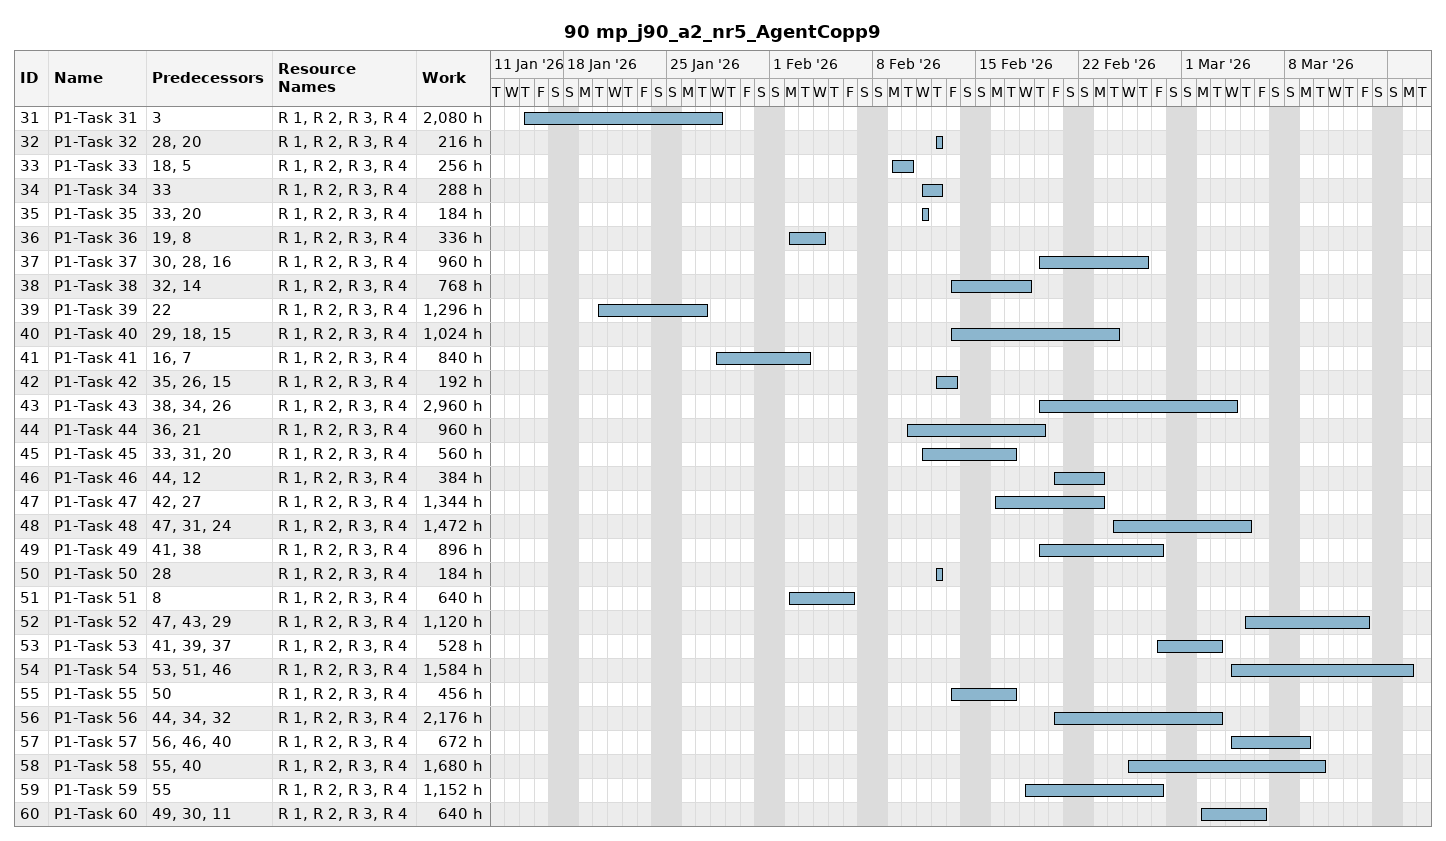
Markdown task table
90 mp_j90_a2_nr5_AgentCopp9

| ID | Task | Start | Finish | Predecessors | Resources | Work (h) |
|---|---|---|---|---|---|---|
| 31 | P1-Task 31 | 2026-01-15 | 2026-01-28 | 3 | R 1, R 2, R 3, R 4 | 2080 |
| 32 | P1-Task 32 | 2026-02-12 | 2026-02-12 | 28, 20 | R 1, R 2, R 3, R 4 | 216 |
| 33 | P1-Task 33 | 2026-02-09 | 2026-02-10 | 18, 5 | R 1, R 2, R 3, R 4 | 256 |
| 34 | P1-Task 34 | 2026-02-11 | 2026-02-12 | 33 | R 1, R 2, R 3, R 4 | 288 |
| 35 | P1-Task 35 | 2026-02-11 | 2026-02-11 | 33, 20 | R 1, R 2, R 3, R 4 | 184 |
| 36 | P1-Task 36 | 2026-02-02 | 2026-02-04 | 19, 8 | R 1, R 2, R 3, R 4 | 336 |
| 37 | P1-Task 37 | 2026-02-19 | 2026-02-26 | 30, 28, 16 | R 1, R 2, R 3, R 4 | 960 |
| 38 | P1-Task 38 | 2026-02-13 | 2026-02-18 | 32, 14 | R 1, R 2, R 3, R 4 | 768 |
| 39 | P1-Task 39 | 2026-01-20 | 2026-01-27 | 22 | R 1, R 2, R 3, R 4 | 1296 |
| 40 | P1-Task 40 | 2026-02-13 | 2026-02-24 | 29, 18, 15 | R 1, R 2, R 3, R 4 | 1024 |
| 41 | P1-Task 41 | 2026-01-28 | 2026-02-03 | 16, 7 | R 1, R 2, R 3, R 4 | 840 |
| 42 | P1-Task 42 | 2026-02-12 | 2026-02-13 | 35, 26, 15 | R 1, R 2, R 3, R 4 | 192 |
| 43 | P1-Task 43 | 2026-02-19 | 2026-03-04 | 38, 34, 26 | R 1, R 2, R 3, R 4 | 2960 |
| 44 | P1-Task 44 | 2026-02-10 | 2026-02-19 | 36, 21 | R 1, R 2, R 3, R 4 | 960 |
| 45 | P1-Task 45 | 2026-02-11 | 2026-02-17 | 33, 31, 20 | R 1, R 2, R 3, R 4 | 560 |
| 46 | P1-Task 46 | 2026-02-20 | 2026-02-23 | 44, 12 | R 1, R 2, R 3, R 4 | 384 |
| 47 | P1-Task 47 | 2026-02-16 | 2026-02-23 | 42, 27 | R 1, R 2, R 3, R 4 | 1344 |
| 48 | P1-Task 48 | 2026-02-24 | 2026-03-05 | 47, 31, 24 | R 1, R 2, R 3, R 4 | 1472 |
| 49 | P1-Task 49 | 2026-02-19 | 2026-02-27 | 41, 38 | R 1, R 2, R 3, R 4 | 896 |
| 50 | P1-Task 50 | 2026-02-12 | 2026-02-12 | 28 | R 1, R 2, R 3, R 4 | 184 |
| 51 | P1-Task 51 | 2026-02-02 | 2026-02-06 | 8 | R 1, R 2, R 3, R 4 | 640 |
| 52 | P1-Task 52 | 2026-03-05 | 2026-03-13 | 47, 43, 29 | R 1, R 2, R 3, R 4 | 1120 |
| 53 | P1-Task 53 | 2026-02-27 | 2026-03-03 | 41, 39, 37 | R 1, R 2, R 3, R 4 | 528 |
| 54 | P1-Task 54 | 2026-03-04 | 2026-03-16 | 53, 51, 46 | R 1, R 2, R 3, R 4 | 1584 |
| 55 | P1-Task 55 | 2026-02-13 | 2026-02-17 | 50 | R 1, R 2, R 3, R 4 | 456 |
| 56 | P1-Task 56 | 2026-02-20 | 2026-03-03 | 44, 34, 32 | R 1, R 2, R 3, R 4 | 2176 |
| 57 | P1-Task 57 | 2026-03-04 | 2026-03-09 | 56, 46, 40 | R 1, R 2, R 3, R 4 | 672 |
| 58 | P1-Task 58 | 2026-02-25 | 2026-03-10 | 55, 40 | R 1, R 2, R 3, R 4 | 1680 |
| 59 | P1-Task 59 | 2026-02-18 | 2026-02-27 | 55 | R 1, R 2, R 3, R 4 | 1152 |
| 60 | P1-Task 60 | 2026-03-02 | 2026-03-06 | 49, 30, 11 | R 1, R 2, R 3, R 4 | 640 |
